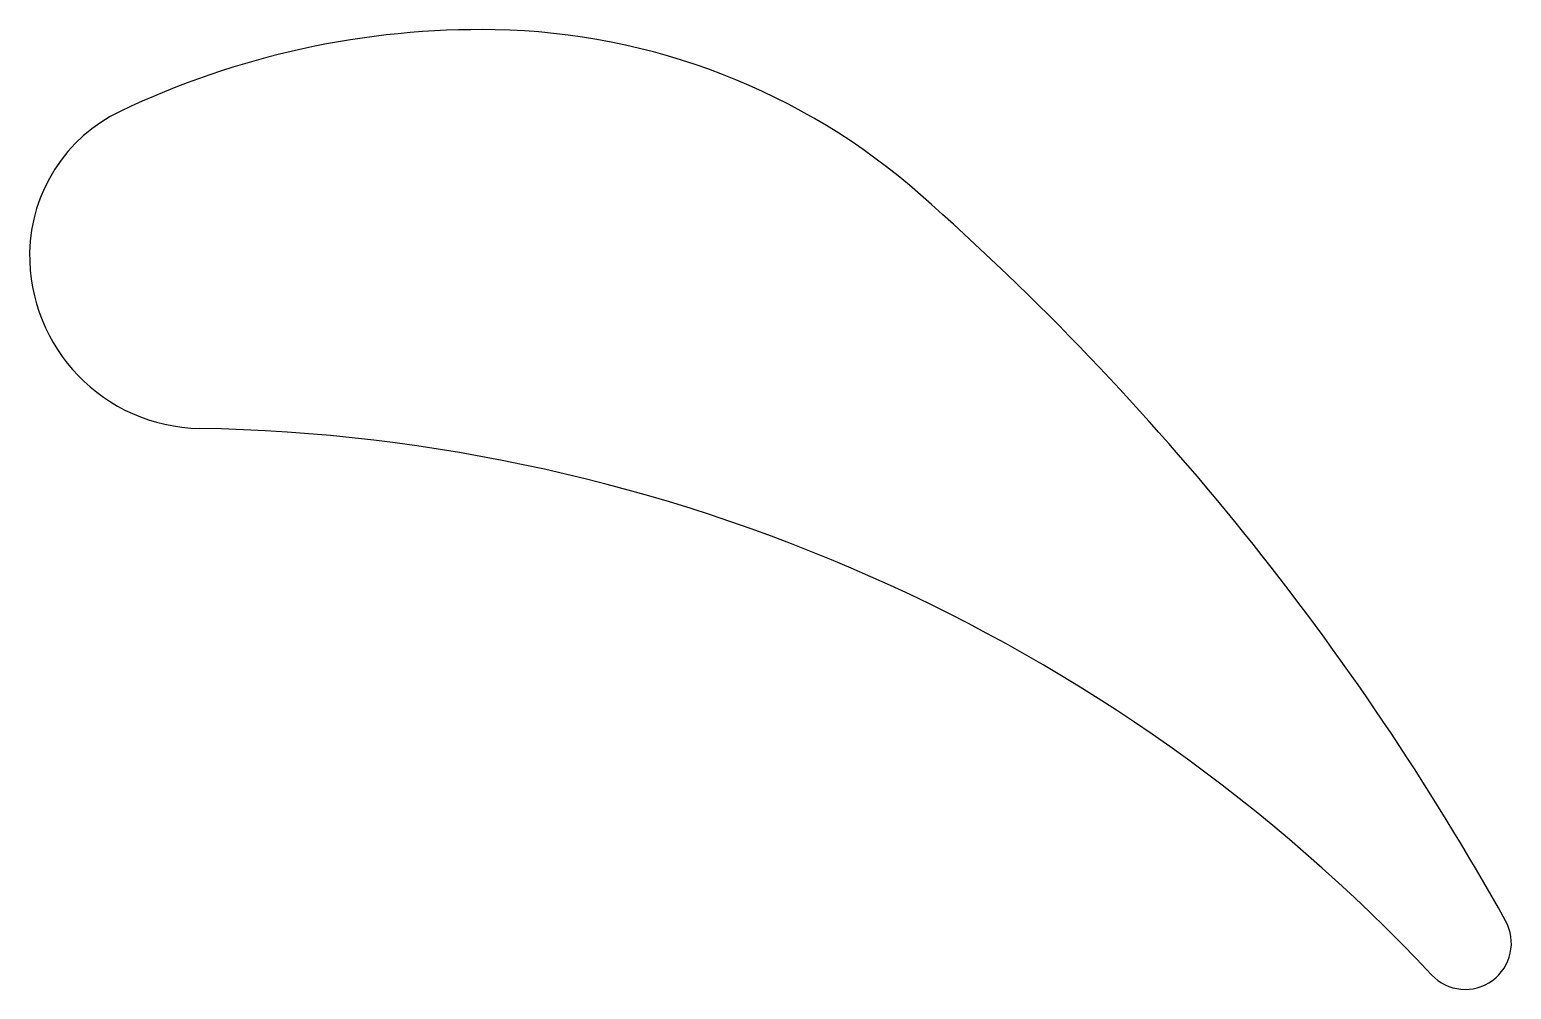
# Model space of a CAD drawing. Header units: metres. Extents: x 0 to 128, y -64 to 19.
import ezdxf

# ---------------------------------------------------------------- set-up
doc = ezdxf.new("R2010")
doc.units = ezdxf.units.M

msp = doc.modelspace()

# ---------------------------------------------------------------- linework, layer by layer
at = {"layer": 'PARAMETRIX'}
for centre, radius, start, end in [((39.0801, -53.0508), 72.3607, 89, 115.5651), ((39.3431, -37.9824), 57.29, 48.5955, 89), ((13.8176, -0.2412), 13.8197, 115.5651, 179), ((-80.8308, -174.2715), 238.9944, 29.1271, 48.5955), ((14.9977, -0.2618), 15, 179, 269), ((12.1181, -165.2367), 150, 43.1634, 89), ((124.4466, -59.8882), 4, 223.1634, 29.1271)]:
    msp.add_arc(centre, radius, start, end, dxfattribs=at)

doc.saveas('drawing.dxf')
